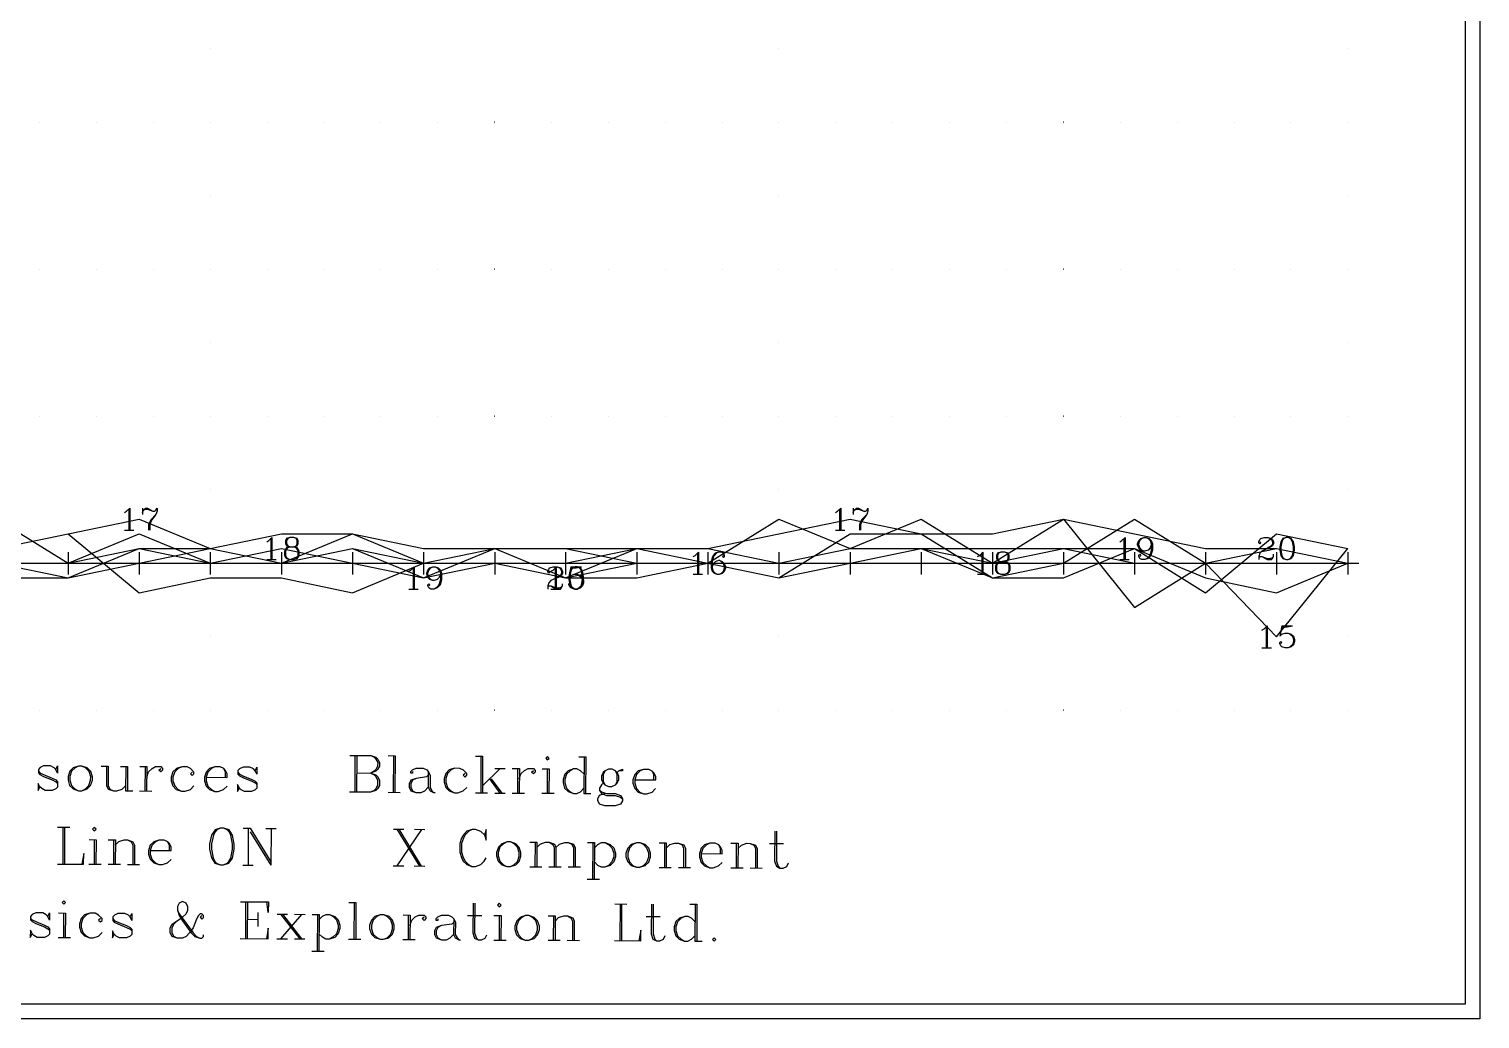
# Model space of a CAD drawing. Extents: x 10 to 200, y 0 to 250.
# Drawn here: x 101.2 to 200, y 0 to 67.3 of the extents above; entities that cross this region are included whole.
import ezdxf

# ---------------------------------------------------------------- set-up
doc = ezdxf.new("R2010")
doc.units = 0
doc.linetypes.add('1', pattern=[0])
for name, color, linetype in [('1', 7, '1'), ('2', 7, '1'), ('3', 7, '1')]:
    doc.layers.add(name, color=color, linetype=linetype)

msp = doc.modelspace()

# ---------------------------------------------------------------- linework, layer by layer
at = {"layer": '1'}
for p, q in [((108.03, 34.68), (108.03, 33.25)), ((108.96, 34.75), (108.96, 34.32)), ((156.41, 34.68), (156.41, 33.25)), ((157.34, 34.75), (157.34, 34.32)), ((107.74, 33.25), (108.38, 33.25)), ((117.71, 32.68), (117.71, 31.25)), ((156.13, 33.25), (156.77, 33.25)), ((175.77, 32.68), (175.77, 31.25)), ((103.9, 31.76), (103.9, 30.24)), ((108.74, 31.76), (108.74, 30.24)), ((113.58, 31.76), (113.58, 30.24)), ((118.42, 31.76), (118.42, 30.24)), ((123.26, 31.76), (123.26, 30.24)), ((128.1, 31.76), (128.1, 30.24)), ((132.94, 31.76), (132.94, 30.24)), ((137.77, 31.76), (137.77, 30.24)), ((142.61, 31.76), (142.61, 30.24)), ((146.74, 31.68), (146.74, 30.25)), ((147.45, 31.76), (147.45, 30.24)), ((152.29, 31.76), (152.29, 30.24)), ((157.13, 31.76), (157.13, 30.24)), ((161.97, 31.76), (161.97, 30.24)), ((166.09, 31.68), (166.09, 30.25)), ((166.81, 31.76), (166.81, 30.24)), ((171.65, 31.76), (171.65, 30.24)), ((176.48, 31.76), (176.48, 30.24)), ((181.32, 31.76), (181.32, 30.24)), ((186.16, 31.76), (186.16, 30.24)), ((191, 31.76), (191, 30.24)), ((103.14, 31), (104.67, 31)), ((107.98, 31), (109.5, 31)), ((112.82, 31), (114.34, 31)), ((117.42, 31.25), (118.06, 31.25)), ((117.66, 31), (119.18, 31)), ((122.5, 31), (124.02, 31)), ((127.33, 31), (128.86, 31)), ((127.38, 30.68), (127.38, 29.25)), ((132.17, 31), (133.7, 31)), ((137.01, 31), (138.54, 31)), ((137.06, 30.68), (137.06, 29.25)), ((138.13, 30.75), (137.99, 30.04)), ((138.13, 30.75), (138.85, 30.75)), ((141.85, 31), (143.37, 31)), ((146.69, 31), (148.21, 31)), ((151.53, 31), (153.05, 31)), ((156.37, 31), (157.89, 31)), ((161.21, 31), (162.73, 31)), ((166.04, 31), (167.57, 31)), ((170.88, 31), (172.41, 31)), ((175.48, 31.25), (176.13, 31.25)), ((175.72, 31), (177.25, 31)), ((180.56, 31), (182.08, 31)), ((185.4, 31), (186.92, 31)), ((190.24, 31), (191.76, 31)), ((146.45, 30.25), (147.09, 30.25)), ((165.81, 30.25), (166.45, 30.25)), ((127.1, 29.25), (127.74, 29.25)), ((136.77, 29.25), (137.42, 29.25)), ((185.45, 26.68), (185.45, 25.25)), ((186.52, 26.75), (186.38, 26.04)), ((186.52, 26.75), (187.23, 26.75)), ((185.16, 25.25), (185.8, 25.25))]:
    msp.add_line(p, q, dxfattribs=at)
for points in [[(107.74, 34.46), (107.88, 34.54), (108.1, 34.75), (108.1, 33.25)], [(108.96, 34.46), (109.03, 34.61), (109.17, 34.75), (109.31, 34.75), (109.67, 34.54), (109.81, 34.54), (109.88, 34.61), (109.96, 34.75)], [(109.03, 34.61), (109.17, 34.68), (109.31, 34.68), (109.67, 34.54)], [(109.96, 34.75), (109.96, 34.54), (109.88, 34.32), (109.6, 33.96), (109.53, 33.82), (109.46, 33.61), (109.46, 33.25)], [(156.13, 34.46), (156.27, 34.54), (156.49, 34.75), (156.49, 33.25)], [(157.34, 34.46), (157.41, 34.61), (157.56, 34.75), (157.7, 34.75), (158.06, 34.54), (158.2, 34.54), (158.27, 34.61), (158.34, 34.75)], [(157.41, 34.61), (157.56, 34.68), (157.7, 34.68), (158.06, 34.54)], [(158.34, 34.75), (158.34, 34.54), (158.27, 34.32), (157.99, 33.96), (157.91, 33.82), (157.84, 33.61), (157.84, 33.25)], [(99.06, 34), (103.9, 31), (108.74, 33), (113.58, 31), (118.42, 31), (123.26, 33), (128.1, 31), (132.94, 32), (137.77, 30), (142.61, 30), (147.45, 31), (152.29, 34), (157.13, 32), (161.97, 34), (166.81, 31), (171.65, 34), (176.48, 28), (181.32, 31), (186.16, 26), (191, 32)], [(99.06, 32), (103.9, 33), (108.74, 29), (113.58, 30), (118.42, 30), (123.26, 29), (128.1, 31), (132.94, 32), (137.77, 32), (142.61, 31), (147.45, 31), (152.29, 30), (157.13, 33), (161.97, 33), (166.81, 30), (171.65, 31), (176.48, 34), (181.32, 31), (186.16, 32), (191, 31)], [(99.06, 32), (103.9, 33), (108.74, 34), (113.58, 32), (118.42, 33), (123.26, 33), (128.1, 32), (132.94, 32), (137.77, 32), (142.61, 32), (147.45, 32), (152.29, 33), (157.13, 34), (161.97, 33), (166.81, 33), (171.65, 34), (176.48, 33), (181.32, 32), (186.16, 32), (191, 31)], [(109.88, 34.32), (109.53, 33.96), (109.46, 33.82), (109.38, 33.61), (109.38, 33.25)], [(158.27, 34.32), (157.91, 33.96), (157.84, 33.82), (157.77, 33.61), (157.77, 33.25)], [(99.06, 31), (103.9, 31), (108.74, 32), (113.58, 31), (118.42, 32), (123.26, 31), (128.1, 30), (132.94, 32), (137.77, 30), (142.61, 31), (147.45, 31), (152.29, 31), (157.13, 32), (161.97, 32), (166.81, 31), (171.65, 32), (176.48, 32), (181.32, 29), (186.16, 33), (191, 32)], [(117.42, 32.46), (117.56, 32.54), (117.78, 32.75), (117.78, 31.25)], [(118.99, 32.75), (118.78, 32.68), (118.71, 32.54), (118.71, 32.32), (118.78, 32.18), (118.99, 32.11), (119.28, 32.11), (119.49, 32.18), (119.56, 32.32), (119.56, 32.54), (119.49, 32.68), (119.28, 32.75), (118.99, 32.75)], [(118.99, 32.75), (118.85, 32.68), (118.78, 32.54), (118.78, 32.32), (118.85, 32.18), (118.99, 32.11)], [(119.28, 32.11), (119.42, 32.18), (119.49, 32.32), (119.49, 32.54), (119.42, 32.68), (119.28, 32.75)], [(175.48, 32.46), (175.63, 32.54), (175.84, 32.75), (175.84, 31.25)], [(177.63, 32.25), (177.56, 32.04), (177.41, 31.89), (177.2, 31.82), (177.13, 31.82), (176.91, 31.89), (176.77, 32.04), (176.7, 32.25), (176.7, 32.32), (176.77, 32.54), (176.91, 32.68), (177.13, 32.75), (177.27, 32.75), (177.48, 32.68), (177.63, 32.54), (177.7, 32.32), (177.7, 31.89), (177.63, 31.61), (177.56, 31.46), (177.41, 31.32), (177.2, 31.25), (176.98, 31.25), (176.84, 31.32), (176.77, 31.46), (176.77, 31.54), (176.84, 31.61), (176.91, 31.54), (176.84, 31.46)], [(177.13, 31.82), (176.98, 31.89), (176.84, 32.04), (176.77, 32.25), (176.77, 32.32), (176.84, 32.54), (176.98, 32.68), (177.13, 32.75)], [(177.27, 32.75), (177.41, 32.68), (177.56, 32.54), (177.63, 32.32), (177.63, 31.89), (177.56, 31.61), (177.48, 31.46), (177.34, 31.32), (177.2, 31.25)], [(185.02, 32.46), (185.09, 32.39), (185.02, 32.32), (184.95, 32.39), (184.95, 32.46), (185.02, 32.61), (185.09, 32.68), (185.3, 32.75), (185.59, 32.75), (185.8, 32.68), (185.88, 32.61), (185.95, 32.46), (185.95, 32.32), (185.88, 32.18), (185.66, 32.04), (185.3, 31.89), (185.16, 31.82), (185.02, 31.68), (184.95, 31.46), (184.95, 31.25)], [(185.59, 32.75), (185.73, 32.68), (185.8, 32.61), (185.88, 32.46), (185.88, 32.32), (185.8, 32.18), (185.59, 32.04), (185.3, 31.89)], [(186.8, 32.75), (186.59, 32.68), (186.45, 32.46), (186.38, 32.11), (186.38, 31.89), (186.45, 31.54), (186.59, 31.32), (186.8, 31.25), (186.95, 31.25), (187.16, 31.32), (187.3, 31.54), (187.38, 31.89), (187.38, 32.11), (187.3, 32.46), (187.16, 32.68), (186.95, 32.75), (186.8, 32.75)], [(186.8, 32.75), (186.66, 32.68), (186.59, 32.61), (186.52, 32.46), (186.45, 32.11), (186.45, 31.89), (186.52, 31.54), (186.59, 31.39), (186.66, 31.32), (186.8, 31.25)], [(186.95, 31.25), (187.09, 31.32), (187.16, 31.39), (187.23, 31.54), (187.3, 31.89), (187.3, 32.11), (187.23, 32.46), (187.16, 32.61), (187.09, 32.68), (186.95, 32.75)], [(99.06, 30), (103.9, 30), (108.74, 31), (113.58, 32), (118.42, 31), (123.26, 32), (128.1, 30), (132.94, 31), (137.77, 31), (142.61, 32), (147.45, 32), (152.29, 31), (157.13, 32), (161.97, 32), (166.81, 30), (171.65, 30), (176.48, 32), (181.32, 30), (186.16, 29), (191, 31)], [(99.06, 31), (103.9, 30), (108.74, 32), (113.58, 32), (118.42, 31), (123.26, 32), (128.1, 31), (132.94, 31), (137.77, 30), (142.61, 32), (147.45, 31), (152.29, 30), (157.13, 31), (161.97, 32), (166.81, 32), (171.65, 32), (176.48, 31), (181.32, 31), (186.16, 32), (191, 31)], [(118.99, 32.11), (118.78, 32.04), (118.71, 31.96), (118.63, 31.82), (118.63, 31.54), (118.71, 31.39), (118.78, 31.32), (118.99, 31.25), (119.28, 31.25), (119.49, 31.32), (119.56, 31.39), (119.63, 31.54), (119.63, 31.82), (119.56, 31.96), (119.49, 32.04), (119.28, 32.11)], [(118.99, 32.11), (118.85, 32.04), (118.78, 31.96), (118.71, 31.82), (118.71, 31.54), (118.78, 31.39), (118.85, 31.32), (118.99, 31.25)], [(119.28, 31.25), (119.42, 31.32), (119.49, 31.39), (119.56, 31.54), (119.56, 31.82), (119.49, 31.96), (119.42, 32.04), (119.28, 32.11)], [(146.45, 31.46), (146.59, 31.54), (146.81, 31.75), (146.81, 30.25)], [(148.52, 31.54), (148.45, 31.46), (148.52, 31.39), (148.59, 31.46), (148.59, 31.54), (148.52, 31.68), (148.38, 31.75), (148.17, 31.75), (147.95, 31.68), (147.81, 31.54), (147.74, 31.39), (147.67, 31.11), (147.67, 30.68), (147.74, 30.46), (147.88, 30.32), (148.09, 30.25), (148.24, 30.25), (148.45, 30.32), (148.59, 30.46), (148.67, 30.68), (148.67, 30.75), (148.59, 30.96), (148.45, 31.11), (148.24, 31.18), (148.17, 31.18), (147.95, 31.11), (147.81, 30.96), (147.74, 30.75)], [(148.17, 31.75), (148.02, 31.68), (147.88, 31.54), (147.81, 31.39), (147.74, 31.11), (147.74, 30.68), (147.81, 30.46), (147.95, 30.32), (148.09, 30.25)], [(165.81, 31.46), (165.95, 31.54), (166.16, 31.75), (166.16, 30.25)], [(167.38, 31.75), (167.16, 31.68), (167.09, 31.54), (167.09, 31.32), (167.16, 31.18), (167.38, 31.11), (167.66, 31.11), (167.88, 31.18), (167.95, 31.32), (167.95, 31.54), (167.88, 31.68), (167.66, 31.75), (167.38, 31.75)], [(167.38, 31.75), (167.24, 31.68), (167.16, 31.54), (167.16, 31.32), (167.24, 31.18), (167.38, 31.11)], [(167.66, 31.11), (167.81, 31.18), (167.88, 31.32), (167.88, 31.54), (167.81, 31.68), (167.66, 31.75)], [(185.16, 31.46), (185.52, 31.25), (185.8, 31.25), (185.88, 31.32), (185.95, 31.46), (185.95, 31.61)], [(99.06, 31), (103.9, 31), (108.74, 31), (113.58, 31), (118.42, 31), (123.26, 31), (128.1, 31), (132.94, 31), (137.77, 31), (142.61, 31), (147.45, 31), (152.29, 31), (157.13, 31), (161.97, 31), (166.81, 31), (171.65, 31), (176.48, 31), (181.32, 31), (186.16, 31), (191, 31)], [(127.1, 30.46), (127.24, 30.54), (127.45, 30.75), (127.45, 29.25)], [(129.24, 30.25), (129.17, 30.04), (129.03, 29.89), (128.81, 29.82), (128.74, 29.82), (128.53, 29.89), (128.38, 30.04), (128.31, 30.25), (128.31, 30.32), (128.38, 30.54), (128.53, 30.68), (128.74, 30.75), (128.88, 30.75), (129.1, 30.68), (129.24, 30.54), (129.31, 30.32), (129.31, 29.89), (129.24, 29.61), (129.17, 29.46), (129.03, 29.32), (128.81, 29.25), (128.6, 29.25), (128.45, 29.32), (128.38, 29.46), (128.38, 29.54), (128.45, 29.61), (128.53, 29.54), (128.45, 29.46)], [(128.74, 29.82), (128.6, 29.89), (128.45, 30.04), (128.38, 30.25), (128.38, 30.32), (128.45, 30.54), (128.6, 30.68), (128.74, 30.75)], [(128.88, 30.75), (129.03, 30.68), (129.17, 30.54), (129.24, 30.32), (129.24, 29.89), (129.17, 29.61), (129.1, 29.46), (128.95, 29.32), (128.81, 29.25)], [(136.63, 30.46), (136.7, 30.39), (136.63, 30.32), (136.56, 30.39), (136.56, 30.46), (136.63, 30.61), (136.7, 30.68), (136.92, 30.75), (137.2, 30.75), (137.42, 30.68), (137.49, 30.61), (137.56, 30.46), (137.56, 30.32), (137.49, 30.18), (137.27, 30.04), (136.92, 29.89), (136.77, 29.82), (136.63, 29.68), (136.56, 29.46), (136.56, 29.25)], [(136.77, 30.46), (136.92, 30.54), (137.13, 30.75), (137.13, 29.25)], [(137.2, 30.75), (137.35, 30.68), (137.42, 30.61), (137.49, 30.46), (137.49, 30.32), (137.42, 30.18), (137.2, 30.04), (136.92, 29.89)], [(138.42, 30.75), (138.2, 30.68), (138.06, 30.46), (137.99, 30.11), (137.99, 29.89), (138.06, 29.54), (138.2, 29.32), (138.42, 29.25), (138.56, 29.25), (138.77, 29.32), (138.92, 29.54), (138.99, 29.89), (138.99, 30.11), (138.92, 30.46), (138.77, 30.68), (138.56, 30.75), (138.42, 30.75)], [(138.42, 30.75), (138.27, 30.68), (138.2, 30.61), (138.13, 30.46), (138.06, 30.11), (138.06, 29.89), (138.13, 29.54), (138.2, 29.39), (138.27, 29.32), (138.42, 29.25)], [(138.13, 30.68), (138.49, 30.68), (138.85, 30.75)], [(138.56, 29.25), (138.7, 29.32), (138.77, 29.39), (138.85, 29.54), (138.92, 29.89), (138.92, 30.11), (138.85, 30.46), (138.77, 30.61), (138.7, 30.68), (138.56, 30.75)], [(148.24, 30.25), (148.38, 30.32), (148.52, 30.46), (148.59, 30.68), (148.59, 30.75), (148.52, 30.96), (148.38, 31.11), (148.24, 31.18)], [(167.38, 31.11), (167.16, 31.04), (167.09, 30.96), (167.02, 30.82), (167.02, 30.54), (167.09, 30.39), (167.16, 30.32), (167.38, 30.25), (167.66, 30.25), (167.88, 30.32), (167.95, 30.39), (168.02, 30.54), (168.02, 30.82), (167.95, 30.96), (167.88, 31.04), (167.66, 31.11)], [(167.38, 31.11), (167.24, 31.04), (167.16, 30.96), (167.09, 30.82), (167.09, 30.54), (167.16, 30.39), (167.24, 30.32), (167.38, 30.25)], [(167.66, 30.25), (167.81, 30.32), (167.88, 30.39), (167.95, 30.54), (167.95, 30.82), (167.88, 30.96), (167.81, 31.04), (167.66, 31.11)], [(184.95, 31.39), (185.02, 31.46), (185.16, 31.46), (185.52, 31.32), (185.73, 31.32), (185.88, 31.39), (185.95, 31.46)], [(137.99, 30.04), (138.13, 30.18), (138.35, 30.25), (138.56, 30.25), (138.77, 30.18), (138.92, 30.04), (138.99, 29.82), (138.99, 29.68), (138.92, 29.46), (138.77, 29.32), (138.56, 29.25), (138.35, 29.25), (138.13, 29.32), (138.06, 29.39), (137.99, 29.54), (137.99, 29.61), (138.06, 29.68), (138.13, 29.61), (138.06, 29.54)], [(138.56, 30.25), (138.7, 30.18), (138.85, 30.04), (138.92, 29.82), (138.92, 29.68), (138.85, 29.46), (138.7, 29.32), (138.56, 29.25)], [(136.56, 29.39), (136.63, 29.46), (136.77, 29.46), (137.13, 29.32), (137.35, 29.32), (137.49, 29.39), (137.56, 29.46)], [(136.77, 29.46), (137.13, 29.25), (137.42, 29.25), (137.49, 29.32), (137.56, 29.46), (137.56, 29.61)], [(185.16, 26.46), (185.3, 26.54), (185.52, 26.75), (185.52, 25.25)], [(186.52, 26.68), (186.88, 26.68), (187.23, 26.75)], [(186.38, 26.04), (186.52, 26.18), (186.73, 26.25), (186.95, 26.25), (187.16, 26.18), (187.3, 26.04), (187.38, 25.82), (187.38, 25.68), (187.3, 25.46), (187.16, 25.32), (186.95, 25.25), (186.73, 25.25), (186.52, 25.32), (186.45, 25.39), (186.38, 25.54), (186.38, 25.61), (186.45, 25.68), (186.52, 25.61), (186.45, 25.54)], [(186.95, 26.25), (187.09, 26.18), (187.23, 26.04), (187.3, 25.82), (187.3, 25.68), (187.23, 25.46), (187.09, 25.32), (186.95, 25.25)]]:
    msp.add_lwpolyline(points, dxfattribs=at)
at = {"layer": '2'}
for p, q in [((123.43, 17.93), (123.42, 15.43)), ((123.55, 17.93), (123.54, 15.43)), ((125.69, 17.92), (126.17, 17.91)), ((126.05, 17.91), (126.04, 15.41)), ((126.17, 17.91), (126.15, 15.41)), ((131.64, 17.88), (132.12, 17.88)), ((132, 17.88), (131.99, 15.38)), ((132.12, 17.88), (132.11, 15.38)), ((138.67, 17.84), (139.14, 17.84)), ((139.03, 17.84), (139.01, 15.34)), ((139.14, 17.84), (139.13, 15.34)), ((106.16, 17.19), (106.64, 17.19)), ((107.47, 17.18), (107.95, 17.18)), ((107.83, 17.18), (107.82, 15.51)), ((107.95, 17.18), (107.94, 15.51)), ((108.78, 17.18), (109.26, 17.17)), ((109.14, 17.17), (109.13, 15.51)), ((109.26, 17.17), (109.25, 15.51)), ((133.31, 17.04), (132.11, 15.86)), ((132.95, 17.04), (133.66, 17.04)), ((134.14, 17.03), (134.62, 17.03)), ((134.5, 17.03), (134.49, 15.37)), ((134.62, 17.03), (134.61, 15.37)), ((136.16, 17.02), (136.64, 17.02)), ((136.52, 17.02), (136.51, 15.35)), ((136.64, 17.02), (136.63, 15.35)), ((132.59, 16.33), (133.3, 15.37)), ((132.71, 16.33), (133.42, 15.37)), ((107.82, 15.51), (108.3, 15.51)), ((108.77, 15.51), (109.61, 15.5)), ((125.68, 15.42), (126.51, 15.41)), ((131.63, 15.38), (132.46, 15.38)), ((132.94, 15.37), (133.65, 15.37)), ((134.13, 15.37), (134.96, 15.36)), ((136.15, 15.36), (136.99, 15.35)), ((139.01, 15.34), (139.49, 15.34)), ((103.19, 13.04), (104.03, 13.04)), ((103.55, 13.04), (103.54, 10.54)), ((103.67, 13.04), (103.65, 10.54)), ((115.81, 12.97), (116.29, 12.97)), ((116.17, 12.97), (116.15, 10.47)), ((116.29, 12.97), (117.7, 10.7)), ((117.36, 12.96), (118.07, 12.96)), ((117.72, 12.96), (117.7, 10.46)), ((126.05, 12.91), (126.76, 12.91)), ((127.95, 12.9), (126.27, 10.41)), ((126.29, 12.91), (127.82, 10.4)), ((126.41, 12.91), (127.94, 10.4)), ((127.48, 12.91), (128.19, 12.9)), ((105.33, 12.2), (105.81, 12.19)), ((105.69, 12.19), (105.68, 10.53)), ((105.81, 12.19), (105.8, 10.53)), ((106.64, 12.19), (107.12, 12.19)), ((107, 12.19), (106.99, 10.52)), ((107.12, 12.19), (107.11, 10.52)), ((116.29, 12.73), (117.7, 10.46)), ((135.33, 12.03), (135.81, 12.03)), ((135.69, 12.03), (135.68, 10.36)), ((135.81, 12.03), (135.8, 10.36)), ((139.26, 12.01), (139.74, 12)), ((139.62, 12), (139.6, 9.5)), ((139.74, 12), (139.72, 9.5)), ((144.14, 11.98), (144.62, 11.98)), ((144.5, 11.98), (144.49, 10.31)), ((144.62, 11.98), (144.61, 10.31)), ((149.02, 11.95), (149.5, 11.95)), ((149.38, 11.95), (149.37, 10.28)), ((149.5, 11.95), (149.49, 10.28)), ((151.64, 11.94), (152.59, 11.93)), ((105.32, 10.53), (106.15, 10.52)), ((106.63, 10.52), (107.46, 10.52)), ((107.94, 10.51), (108.77, 10.51)), ((115.8, 10.47), (116.51, 10.47)), ((126.04, 10.41), (126.75, 10.41)), ((127.46, 10.41), (128.18, 10.4)), ((135.32, 10.36), (136.15, 10.36)), ((136.63, 10.35), (137.46, 10.35)), ((137.94, 10.35), (138.77, 10.34)), ((144.13, 10.31), (144.96, 10.31)), ((145.44, 10.3), (146.27, 10.3)), ((149.01, 10.28), (149.84, 10.28)), ((150.32, 10.28), (151.15, 10.27)), ((139.24, 9.51), (140.08, 9.5)), ((115.99, 7.97), (115.98, 5.47)), ((116.11, 7.97), (116.1, 5.47)), ((123.01, 7.93), (123.49, 7.93)), ((123.37, 7.93), (123.36, 5.43)), ((123.49, 7.93), (123.48, 5.43)), ((103.25, 7.21), (103.72, 7.2)), ((103.6, 7.21), (103.6, 5.54)), ((103.72, 7.2), (103.71, 5.54)), ((116.82, 7.25), (116.81, 6.3)), ((118.13, 7.12), (118.84, 7.12)), ((119.79, 7.11), (118.36, 5.46)), ((118.37, 7.12), (119.67, 5.45)), ((118.49, 7.12), (119.79, 5.45)), ((119.32, 7.12), (120.03, 7.11)), ((120.51, 7.11), (120.99, 7.11)), ((120.87, 7.11), (120.85, 4.61)), ((120.99, 7.11), (120.97, 4.61)), ((126.7, 7.08), (127.18, 7.07)), ((127.06, 7.07), (127.05, 5.41)), ((127.18, 7.07), (127.17, 5.41)), ((131.1, 7.05), (132.06, 7.05)), ((132.89, 7.04), (133.37, 7.04)), ((133.25, 7.04), (133.24, 5.37)), ((133.37, 7.04), (133.36, 5.37)), ((136.58, 7.02), (137.06, 7.02)), ((136.94, 7.02), (136.93, 5.35)), ((137.06, 7.02), (137.05, 5.35)), ((141.11, 7.83), (141.94, 7.82)), ((141.47, 7.83), (141.45, 5.33)), ((141.58, 7.83), (141.57, 5.33)), ((143.25, 6.98), (144.2, 6.98)), ((146.23, 7.8), (146.7, 7.8)), ((146.58, 7.8), (146.57, 5.3)), ((146.7, 7.8), (146.69, 5.3)), ((116.1, 6.78), (116.82, 6.77)), ((103.24, 5.54), (104.07, 5.54)), ((118.12, 5.46), (118.83, 5.45)), ((119.31, 5.45), (120.02, 5.45)), ((123, 5.43), (123.83, 5.43)), ((126.69, 5.41), (127.52, 5.4)), ((132.88, 5.37), (133.71, 5.37)), ((136.57, 5.35), (137.4, 5.35)), ((137.88, 5.35), (138.71, 5.34)), ((146.57, 5.3), (147.05, 5.3)), ((120.5, 4.61), (121.33, 4.61))]:
    msp.add_line(p, q, dxfattribs=at)
for points in [[(11, 1), (11, 249), (199, 249), (199, 1), (11, 1)], [(113.58, 66), (113.58, 66), (113.58, 66), (113.58, 66), (113.58, 66)], [(152.29, 66), (152.29, 66), (152.29, 66), (152.29, 66), (152.29, 66)], [(191, 66), (191, 66), (191, 66), (191, 66), (191, 66)], [(101.97, 61), (101.97, 61), (101.97, 61), (101.97, 61), (101.97, 61)], [(105.84, 61), (105.84, 61), (105.84, 61), (105.84, 61), (105.84, 61)], [(109.71, 61), (109.71, 61), (109.71, 61), (109.71, 61), (109.71, 61)], [(113.58, 61), (113.58, 61), (113.58, 61), (113.58, 61), (113.58, 61)], [(113.58, 61), (113.58, 61), (113.58, 61), (113.58, 61), (113.58, 61)], [(117.45, 61), (117.45, 61), (117.45, 61), (117.45, 61), (117.45, 61)], [(121.32, 61), (121.32, 61), (121.32, 61), (121.32, 61), (121.32, 61)], [(125.2, 61), (125.19, 61), (125.19, 61), (125.2, 61), (125.2, 61)], [(129.07, 61), (129.06, 61), (129.06, 61), (129.07, 61), (129.07, 61)], [(132.94, 61), (132.93, 61), (132.93, 61), (132.94, 61), (132.94, 61)], [(136.81, 61), (136.8, 61), (136.8, 61), (136.81, 61), (136.81, 61)], [(140.68, 61), (140.68, 61), (140.68, 61), (140.68, 61), (140.68, 61)], [(144.55, 61), (144.55, 61), (144.55, 61), (144.55, 61), (144.55, 61)], [(148.42, 61), (148.42, 61), (148.42, 61), (148.42, 61), (148.42, 61)], [(152.29, 61), (152.29, 61), (152.29, 61), (152.29, 61), (152.29, 61)], [(152.29, 61), (152.29, 61), (152.29, 61), (152.29, 61), (152.29, 61)], [(156.16, 61), (156.16, 61), (156.16, 61), (156.16, 61), (156.16, 61)], [(160.03, 61), (160.03, 61), (160.03, 61), (160.03, 61), (160.03, 61)], [(163.9, 61), (163.9, 61), (163.9, 61), (163.9, 61), (163.9, 61)], [(167.78, 61), (167.77, 61), (167.77, 61), (167.78, 61), (167.78, 61)], [(171.65, 61), (171.64, 61), (171.64, 61), (171.65, 61), (171.65, 61)], [(175.52, 61), (175.51, 61), (175.51, 61), (175.52, 61), (175.52, 61)], [(179.39, 61), (179.39, 61), (179.39, 61), (179.39, 61), (179.39, 61)], [(183.26, 61), (183.26, 61), (183.26, 61), (183.26, 61), (183.26, 61)], [(187.13, 61), (187.13, 61), (187.13, 61), (187.13, 61), (187.13, 61)], [(191, 61), (191, 61), (191, 61), (191, 61), (191, 61)], [(191, 61), (191, 61), (191, 61), (191, 61), (191, 61)], [(113.58, 56), (113.58, 56), (113.58, 56), (113.58, 56), (113.58, 56)], [(152.29, 56), (152.29, 56), (152.29, 56), (152.29, 56), (152.29, 56)], [(191, 56), (191, 56), (191, 56), (191, 56), (191, 56)], [(101.97, 51), (101.97, 51), (101.97, 51), (101.97, 51), (101.97, 51)], [(105.84, 51), (105.84, 51), (105.84, 51), (105.84, 51), (105.84, 51)], [(109.71, 51), (109.71, 51), (109.71, 51), (109.71, 51), (109.71, 51)], [(113.58, 51), (113.58, 51), (113.58, 51), (113.58, 51), (113.58, 51)], [(113.58, 51), (113.58, 51), (113.58, 51), (113.58, 51), (113.58, 51)], [(117.45, 51), (117.45, 51), (117.45, 51), (117.45, 51), (117.45, 51)], [(121.32, 51), (121.32, 51), (121.32, 51), (121.32, 51), (121.32, 51)], [(125.2, 51), (125.19, 51), (125.19, 51), (125.2, 51), (125.2, 51)], [(129.07, 51), (129.06, 51), (129.06, 51), (129.07, 51), (129.07, 51)], [(132.94, 51), (132.93, 51), (132.93, 51), (132.94, 51), (132.94, 51)], [(136.81, 51), (136.8, 51), (136.8, 51), (136.81, 51), (136.81, 51)], [(140.68, 51), (140.68, 51), (140.68, 51), (140.68, 51), (140.68, 51)], [(144.55, 51), (144.55, 51), (144.55, 51), (144.55, 51), (144.55, 51)], [(148.42, 51), (148.42, 51), (148.42, 51), (148.42, 51), (148.42, 51)], [(152.29, 51), (152.29, 51), (152.29, 51), (152.29, 51), (152.29, 51)], [(152.29, 51), (152.29, 51), (152.29, 51), (152.29, 51), (152.29, 51)], [(156.16, 51), (156.16, 51), (156.16, 51), (156.16, 51), (156.16, 51)], [(160.03, 51), (160.03, 51), (160.03, 51), (160.03, 51), (160.03, 51)], [(163.9, 51), (163.9, 51), (163.9, 51), (163.9, 51), (163.9, 51)], [(167.78, 51), (167.77, 51), (167.77, 51), (167.78, 51), (167.78, 51)], [(171.65, 51), (171.64, 51), (171.64, 51), (171.65, 51), (171.65, 51)], [(175.52, 51), (175.51, 51), (175.51, 51), (175.52, 51), (175.52, 51)], [(179.39, 51), (179.39, 51), (179.39, 51), (179.39, 51), (179.39, 51)], [(183.26, 51), (183.26, 51), (183.26, 51), (183.26, 51), (183.26, 51)], [(187.13, 51), (187.13, 51), (187.13, 51), (187.13, 51), (187.13, 51)], [(191, 51), (191, 51), (191, 51), (191, 51), (191, 51)], [(191, 51), (191, 51), (191, 51), (191, 51), (191, 51)], [(113.58, 46), (113.58, 46), (113.58, 46), (113.58, 46), (113.58, 46)], [(152.29, 46), (152.29, 46), (152.29, 46), (152.29, 46), (152.29, 46)], [(191, 46), (191, 46), (191, 46), (191, 46), (191, 46)], [(101.97, 41), (101.97, 41), (101.97, 41), (101.97, 41), (101.97, 41)], [(105.84, 41), (105.84, 41), (105.84, 41), (105.84, 41), (105.84, 41)], [(109.71, 41), (109.71, 41), (109.71, 41), (109.71, 41), (109.71, 41)], [(113.58, 41), (113.58, 41), (113.58, 41), (113.58, 41), (113.58, 41)], [(113.58, 41), (113.58, 41), (113.58, 41), (113.58, 41), (113.58, 41)], [(117.45, 41), (117.45, 41), (117.45, 41), (117.45, 41), (117.45, 41)], [(121.32, 41), (121.32, 41), (121.32, 41), (121.32, 41), (121.32, 41)], [(125.2, 41), (125.19, 41), (125.19, 41), (125.2, 41), (125.2, 41)], [(129.07, 41), (129.06, 41), (129.06, 41), (129.07, 41), (129.07, 41)], [(132.94, 41), (132.93, 41), (132.93, 41), (132.94, 41), (132.94, 41)], [(136.81, 41), (136.8, 41), (136.8, 41), (136.81, 41), (136.81, 41)], [(140.68, 41), (140.68, 41), (140.68, 41), (140.68, 41), (140.68, 41)], [(144.55, 41), (144.55, 41), (144.55, 41), (144.55, 41), (144.55, 41)], [(148.42, 41), (148.42, 41), (148.42, 41), (148.42, 41), (148.42, 41)], [(152.29, 41), (152.29, 41), (152.29, 41), (152.29, 41), (152.29, 41)], [(152.29, 41), (152.29, 41), (152.29, 41), (152.29, 41), (152.29, 41)], [(156.16, 41), (156.16, 41), (156.16, 41), (156.16, 41), (156.16, 41)], [(160.03, 41), (160.03, 41), (160.03, 41), (160.03, 41), (160.03, 41)], [(163.9, 41), (163.9, 41), (163.9, 41), (163.9, 41), (163.9, 41)], [(167.78, 41), (167.77, 41), (167.77, 41), (167.78, 41), (167.78, 41)], [(171.65, 41), (171.64, 41), (171.64, 41), (171.65, 41), (171.65, 41)], [(175.52, 41), (175.51, 41), (175.51, 41), (175.52, 41), (175.52, 41)], [(179.39, 41), (179.39, 41), (179.39, 41), (179.39, 41), (179.39, 41)], [(183.26, 41), (183.26, 41), (183.26, 41), (183.26, 41), (183.26, 41)], [(187.13, 41), (187.13, 41), (187.13, 41), (187.13, 41), (187.13, 41)], [(191, 41), (191, 41), (191, 41), (191, 41), (191, 41)], [(191, 41), (191, 41), (191, 41), (191, 41), (191, 41)], [(113.58, 36), (113.58, 36), (113.58, 36), (113.58, 36), (113.58, 36)], [(152.29, 36), (152.29, 36), (152.29, 36), (152.29, 36), (152.29, 36)], [(191, 36), (191, 36), (191, 36), (191, 36), (191, 36)], [(101.97, 31), (101.97, 31), (101.97, 31), (101.97, 31), (101.97, 31)], [(105.84, 31), (105.84, 31), (105.84, 31), (105.84, 31), (105.84, 31)], [(109.71, 31), (109.71, 31), (109.71, 31), (109.71, 31), (109.71, 31)], [(113.58, 31), (113.58, 31), (113.58, 31), (113.58, 31), (113.58, 31)], [(113.58, 31), (113.58, 31), (113.58, 31), (113.58, 31), (113.58, 31)], [(117.45, 31), (117.45, 31), (117.45, 31), (117.45, 31), (117.45, 31)], [(121.32, 31), (121.32, 31), (121.32, 31), (121.32, 31), (121.32, 31)], [(125.2, 31), (125.19, 31), (125.19, 31), (125.2, 31), (125.2, 31)], [(129.07, 31), (129.06, 31), (129.06, 31), (129.07, 31), (129.07, 31)], [(132.94, 31), (132.93, 31), (132.93, 31), (132.94, 31), (132.94, 31)], [(136.81, 31), (136.8, 31), (136.8, 31), (136.81, 31), (136.81, 31)], [(140.68, 31), (140.68, 31), (140.68, 31), (140.68, 31), (140.68, 31)], [(144.55, 31), (144.55, 31), (144.55, 31), (144.55, 31), (144.55, 31)], [(148.42, 31), (148.42, 31), (148.42, 31), (148.42, 31), (148.42, 31)], [(152.29, 31), (152.29, 31), (152.29, 31), (152.29, 31), (152.29, 31)], [(152.29, 31), (152.29, 31), (152.29, 31), (152.29, 31), (152.29, 31)], [(156.16, 31), (156.16, 31), (156.16, 31), (156.16, 31), (156.16, 31)], [(160.03, 31), (160.03, 31), (160.03, 31), (160.03, 31), (160.03, 31)], [(163.9, 31), (163.9, 31), (163.9, 31), (163.9, 31), (163.9, 31)], [(167.78, 31), (167.77, 31), (167.77, 31), (167.78, 31), (167.78, 31)], [(171.65, 31), (171.64, 31), (171.64, 31), (171.65, 31), (171.65, 31)], [(175.52, 31), (175.51, 31), (175.51, 31), (175.52, 31), (175.52, 31)], [(179.39, 31), (179.39, 31), (179.39, 31), (179.39, 31), (179.39, 31)], [(183.26, 31), (183.26, 31), (183.26, 31), (183.26, 31), (183.26, 31)], [(187.13, 31), (187.13, 31), (187.13, 31), (187.13, 31), (187.13, 31)], [(191, 31), (191, 31), (191, 31), (191, 31), (191, 31)], [(191, 31), (191, 31), (191, 31), (191, 31), (191, 31)], [(113.58, 26), (113.58, 26), (113.58, 26), (113.58, 26), (113.58, 26)], [(152.29, 26), (152.29, 26), (152.29, 26), (152.29, 26), (152.29, 26)], [(191, 26), (191, 26), (191, 26), (191, 26), (191, 26)], [(101.97, 21), (101.97, 21), (101.97, 21), (101.97, 21), (101.97, 21)], [(105.84, 21), (105.84, 21), (105.84, 21), (105.84, 21), (105.84, 21)], [(109.71, 21), (109.71, 21), (109.71, 21), (109.71, 21), (109.71, 21)], [(113.58, 21), (113.58, 21), (113.58, 21), (113.58, 21), (113.58, 21)], [(113.58, 21), (113.58, 21), (113.58, 21), (113.58, 21), (113.58, 21)], [(117.45, 21), (117.45, 21), (117.45, 21), (117.45, 21), (117.45, 21)], [(121.32, 21), (121.32, 21), (121.32, 21), (121.32, 21), (121.32, 21)], [(125.2, 21), (125.19, 21), (125.19, 21), (125.2, 21), (125.2, 21)], [(129.07, 21), (129.06, 21), (129.06, 21), (129.07, 21), (129.07, 21)], [(132.94, 21), (132.93, 21), (132.93, 21), (132.94, 21), (132.94, 21)], [(136.81, 21), (136.8, 21), (136.8, 21), (136.81, 21), (136.81, 21)], [(140.68, 21), (140.68, 21), (140.68, 21), (140.68, 21), (140.68, 21)], [(144.55, 21), (144.55, 21), (144.55, 21), (144.55, 21), (144.55, 21)], [(148.42, 21), (148.42, 21), (148.42, 21), (148.42, 21), (148.42, 21)], [(152.29, 21), (152.29, 21), (152.29, 21), (152.29, 21), (152.29, 21)], [(152.29, 21), (152.29, 21), (152.29, 21), (152.29, 21), (152.29, 21)], [(156.16, 21), (156.16, 21), (156.16, 21), (156.16, 21), (156.16, 21)], [(160.03, 21), (160.03, 21), (160.03, 21), (160.03, 21), (160.03, 21)], [(163.9, 21), (163.9, 21), (163.9, 21), (163.9, 21), (163.9, 21)], [(167.78, 21), (167.77, 21), (167.77, 21), (167.78, 21), (167.78, 21)], [(171.65, 21), (171.64, 21), (171.64, 21), (171.65, 21), (171.65, 21)], [(175.52, 21), (175.51, 21), (175.51, 21), (175.52, 21), (175.52, 21)], [(179.39, 21), (179.39, 21), (179.39, 21), (179.39, 21), (179.39, 21)], [(183.26, 21), (183.26, 21), (183.26, 21), (183.26, 21), (183.26, 21)], [(187.13, 21), (187.13, 21), (187.13, 21), (187.13, 21), (187.13, 21)], [(191, 21), (191, 21), (191, 21), (191, 21), (191, 21)], [(191, 21), (191, 21), (191, 21), (191, 21), (191, 21)], [(123.07, 17.93), (124.5, 17.92), (124.86, 17.8), (124.98, 17.68), (125.09, 17.44), (125.09, 17.2), (124.97, 16.97), (124.85, 16.85), (124.5, 16.73)], [(124.5, 17.92), (124.74, 17.8), (124.86, 17.68), (124.98, 17.44), (124.97, 17.2), (124.85, 16.97), (124.73, 16.85), (124.5, 16.73)], [(136.53, 17.85), (136.41, 17.74), (136.52, 17.62), (136.64, 17.73), (136.53, 17.85)], [(101.88, 16.86), (101.99, 16.74), (102.23, 16.62), (102.83, 16.38), (103.06, 16.26), (103.18, 16.14), (103.18, 15.78), (103.06, 15.66), (102.82, 15.54), (102.35, 15.55), (102.11, 15.67), (101.99, 15.79), (101.87, 16.02), (101.87, 15.55), (101.99, 15.79)], [(103.07, 16.97), (103.19, 17.21), (103.19, 16.73), (103.07, 16.97), (102.95, 17.09), (102.71, 17.21), (102.24, 17.21), (102, 17.1), (101.88, 16.98), (101.88, 16.74), (101.99, 16.62), (102.23, 16.5), (102.83, 16.26), (103.06, 16.14), (103.18, 16.02)], [(104.62, 17.2), (104.26, 17.08), (104.02, 16.85), (103.9, 16.49), (103.9, 16.25), (104.01, 15.89), (104.25, 15.65), (104.61, 15.53), (104.85, 15.53), (105.2, 15.65), (105.44, 15.89), (105.56, 16.24), (105.56, 16.48), (105.45, 16.84), (105.21, 17.08), (104.85, 17.2), (104.62, 17.2)], [(104.62, 17.2), (104.38, 17.08), (104.14, 16.85), (104.02, 16.49), (104.02, 16.25), (104.13, 15.89), (104.37, 15.65), (104.61, 15.53)], [(104.85, 15.53), (105.08, 15.65), (105.32, 15.89), (105.44, 16.24), (105.45, 16.48), (105.33, 16.84), (105.09, 17.08), (104.85, 17.2)], [(106.52, 17.19), (106.51, 15.88), (106.63, 15.64), (106.99, 15.52), (107.23, 15.52), (107.58, 15.64), (107.82, 15.87)], [(106.64, 17.19), (106.63, 15.88), (106.75, 15.64), (106.99, 15.52)], [(109.26, 16.46), (109.38, 16.82), (109.62, 17.05), (109.85, 17.17), (110.21, 17.17), (110.33, 17.05), (110.33, 16.93), (110.21, 16.81), (110.09, 16.93), (110.21, 17.05)], [(112.35, 16.8), (112.23, 16.68), (112.35, 16.56), (112.47, 16.68), (112.47, 16.8), (112.23, 17.04), (112, 17.16), (111.64, 17.16), (111.28, 17.04), (111.04, 16.81), (110.92, 16.45), (110.92, 16.21), (111.04, 15.85), (111.27, 15.61), (111.63, 15.49), (111.87, 15.49), (112.23, 15.61), (112.47, 15.85)], [(111.64, 17.16), (111.4, 17.04), (111.16, 16.81), (111.04, 16.45), (111.04, 16.21), (111.16, 15.85), (111.39, 15.61), (111.63, 15.49)], [(113.3, 16.44), (114.73, 16.43), (114.73, 16.67), (114.62, 16.91), (114.5, 17.03), (114.26, 17.15), (113.9, 17.15), (113.54, 17.03), (113.3, 16.79), (113.18, 16.44), (113.18, 16.2), (113.3, 15.84), (113.54, 15.6), (113.89, 15.48), (114.13, 15.48), (114.49, 15.6), (114.73, 15.83)], [(113.9, 17.15), (113.66, 17.03), (113.42, 16.79), (113.3, 16.44), (113.3, 16.2), (113.42, 15.84), (113.66, 15.6), (113.89, 15.48)], [(114.61, 16.43), (114.61, 16.79), (114.5, 17.03)], [(116.64, 16.89), (116.76, 17.13), (116.76, 16.66), (116.64, 16.89), (116.52, 17.01), (116.28, 17.13), (115.81, 17.14), (115.57, 17.02), (115.45, 16.9), (115.45, 16.66), (115.57, 16.54), (115.8, 16.42), (116.4, 16.18), (116.63, 16.06), (116.75, 15.94)], [(127.35, 16.83), (127.35, 16.72), (127.23, 16.72), (127.23, 16.84), (127.35, 16.95), (127.59, 17.07), (128.07, 17.07), (128.31, 16.95), (128.42, 16.83), (128.54, 16.59), (128.54, 15.76), (128.66, 15.52), (128.77, 15.4)], [(128.42, 16.83), (128.42, 15.76), (128.54, 15.52), (128.77, 15.4), (128.89, 15.4)], [(130.92, 16.7), (130.8, 16.58), (130.92, 16.46), (131.04, 16.58), (131.04, 16.69), (130.81, 16.93), (130.57, 17.05), (130.21, 17.06), (129.85, 16.94), (129.61, 16.7), (129.49, 16.35), (129.49, 16.11), (129.61, 15.75), (129.85, 15.51), (130.2, 15.39), (130.44, 15.39), (130.8, 15.51), (131.04, 15.74)], [(130.21, 17.06), (129.97, 16.94), (129.73, 16.7), (129.61, 16.35), (129.61, 16.11), (129.73, 15.75), (129.96, 15.51), (130.2, 15.39)], [(134.61, 16.32), (134.73, 16.67), (134.97, 16.91), (135.21, 17.03), (135.57, 17.03), (135.69, 16.91), (135.69, 16.79), (135.57, 16.67), (135.45, 16.79), (135.57, 16.91)], [(139.02, 16.65), (138.78, 16.89), (138.54, 17.01), (138.31, 17.01), (137.95, 16.89), (137.71, 16.66), (137.59, 16.3), (137.59, 16.06), (137.7, 15.71), (137.94, 15.47), (138.3, 15.34), (138.54, 15.34), (138.77, 15.46), (139.01, 15.7)], [(138.31, 17.01), (138.07, 16.89), (137.83, 16.66), (137.71, 16.3), (137.71, 16.06), (137.82, 15.7), (138.06, 15.47), (138.3, 15.34)], [(140.69, 17), (140.45, 16.88), (140.33, 16.76), (140.21, 16.52), (140.21, 16.29), (140.32, 16.05), (140.44, 15.93), (140.68, 15.81), (140.92, 15.81), (141.16, 15.92), (141.28, 16.04), (141.4, 16.28), (141.4, 16.52), (141.28, 16.76), (141.16, 16.88), (140.93, 17), (140.69, 17)], [(140.45, 16.88), (140.33, 16.64), (140.33, 16.17), (140.44, 15.93)], [(141.16, 15.92), (141.28, 16.16), (141.28, 16.64), (141.16, 16.88)], [(141.28, 16.76), (141.4, 16.88), (141.64, 16.99), (141.64, 16.87), (141.4, 16.88)], [(142.47, 16.27), (143.9, 16.27), (143.9, 16.5), (143.78, 16.74), (143.66, 16.86), (143.43, 16.98), (143.07, 16.98), (142.71, 16.87), (142.47, 16.63), (142.35, 16.27), (142.35, 16.04), (142.47, 15.68), (142.7, 15.44), (143.06, 15.32), (143.3, 15.32), (143.65, 15.43), (143.89, 15.67)], [(143.07, 16.98), (142.83, 16.87), (142.59, 16.63), (142.47, 16.27), (142.47, 16.04), (142.58, 15.68), (142.82, 15.44), (143.06, 15.32)], [(143.78, 16.27), (143.78, 16.62), (143.66, 16.86)], [(115.45, 16.78), (115.57, 16.66), (115.8, 16.54), (116.4, 16.3), (116.63, 16.18), (116.75, 16.06), (116.75, 15.7), (116.63, 15.58), (116.39, 15.47), (115.92, 15.47), (115.68, 15.59), (115.56, 15.71), (115.44, 15.95), (115.44, 15.47), (115.56, 15.71)], [(123.54, 16.74), (124.5, 16.73), (124.85, 16.61), (124.97, 16.49), (125.09, 16.25), (125.09, 15.89), (124.97, 15.66), (124.85, 15.54), (124.49, 15.42), (123.06, 15.43)], [(124.5, 16.73), (124.73, 16.61), (124.85, 16.49), (124.97, 16.25), (124.97, 15.9), (124.85, 15.66), (124.73, 15.54), (124.49, 15.42)], [(128.42, 16.59), (128.3, 16.47), (127.59, 16.36), (127.23, 16.24), (127.11, 16), (127.11, 15.76), (127.23, 15.53), (127.58, 15.4), (127.94, 15.4), (128.18, 15.52), (128.42, 15.76)], [(127.59, 16.36), (127.35, 16.24), (127.23, 16), (127.23, 15.76), (127.35, 15.52), (127.58, 15.4)], [(140.32, 16.05), (140.21, 15.93), (140.08, 15.69), (140.08, 15.57), (140.2, 15.33), (140.56, 15.21), (141.15, 15.21), (141.51, 15.09), (141.63, 14.97)], [(140.08, 15.57), (140.2, 15.45), (140.56, 15.33), (141.15, 15.33), (141.51, 15.21), (141.63, 14.97), (141.63, 14.85), (141.51, 14.61), (141.15, 14.5), (140.44, 14.5), (140.08, 14.62), (139.96, 14.86), (139.96, 14.98), (140.08, 15.22), (140.44, 15.33)], [(105.69, 13.03), (105.57, 12.91), (105.69, 12.79), (105.81, 12.91), (105.69, 13.03)], [(114.26, 12.98), (113.91, 12.86), (113.67, 12.51), (113.54, 11.91), (113.54, 11.55), (113.66, 10.96), (113.89, 10.6), (114.25, 10.48), (114.49, 10.48), (114.85, 10.59), (115.09, 10.95), (115.21, 11.55), (115.21, 11.9), (115.09, 12.5), (114.86, 12.86), (114.5, 12.98), (114.26, 12.98)], [(114.26, 12.98), (114.03, 12.86), (113.91, 12.74), (113.79, 12.51), (113.66, 11.91), (113.66, 11.55), (113.78, 10.96), (113.89, 10.72), (114.01, 10.6), (114.25, 10.48)], [(114.49, 10.48), (114.73, 10.6), (114.85, 10.71), (114.97, 10.95), (115.09, 11.55), (115.09, 11.9), (114.98, 12.5), (114.86, 12.74), (114.74, 12.86), (114.5, 12.98)], [(132.24, 12.52), (132.35, 12.16), (132.36, 12.88), (132.24, 12.52), (132, 12.76), (131.64, 12.88), (131.41, 12.88), (131.05, 12.77), (130.81, 12.53), (130.69, 12.29), (130.57, 11.94), (130.56, 11.34), (130.68, 10.98), (130.8, 10.74), (131.04, 10.5), (131.39, 10.38), (131.63, 10.38), (131.99, 10.5), (132.23, 10.74), (132.35, 10.97)], [(131.41, 12.88), (131.17, 12.77), (130.93, 12.53), (130.81, 12.29), (130.69, 11.93), (130.68, 11.34), (130.8, 10.98), (130.92, 10.74), (131.16, 10.5), (131.39, 10.38)], [(107.11, 11.83), (107.35, 12.07), (107.71, 12.18), (107.95, 12.18), (108.31, 12.06), (108.42, 11.82), (108.42, 10.51)], [(107.95, 12.18), (108.19, 12.06), (108.3, 11.82), (108.3, 10.51)], [(109.49, 11.46), (110.92, 11.45), (110.92, 11.69), (110.81, 11.93), (110.69, 12.05), (110.45, 12.17), (110.09, 12.17), (109.73, 12.05), (109.5, 11.82), (109.37, 11.46), (109.37, 11.22), (109.49, 10.86), (109.73, 10.62), (110.08, 10.5), (110.32, 10.5), (110.68, 10.62), (110.92, 10.85)], [(110.09, 12.17), (109.85, 12.05), (109.61, 11.81), (109.49, 11.46), (109.49, 11.22), (109.61, 10.86), (109.85, 10.62), (110.08, 10.5)], [(110.8, 11.45), (110.8, 11.81), (110.69, 12.05)], [(133.78, 12.04), (133.42, 11.92), (133.19, 11.68), (133.06, 11.33), (133.06, 11.09), (133.18, 10.73), (133.42, 10.49), (133.77, 10.37), (134.01, 10.37), (134.37, 10.49), (134.61, 10.72), (134.73, 11.08), (134.73, 11.32), (134.61, 11.67), (134.38, 11.91), (134.02, 12.04), (133.78, 12.04)], [(133.78, 12.04), (133.54, 11.92), (133.3, 11.68), (133.18, 11.33), (133.18, 11.09), (133.3, 10.73), (133.54, 10.49), (133.77, 10.37)], [(134.01, 10.37), (134.25, 10.49), (134.49, 10.72), (134.61, 11.08), (134.61, 11.32), (134.49, 11.68), (134.26, 11.91), (134.02, 12.04)], [(135.8, 11.67), (136.04, 11.9), (136.4, 12.02), (136.64, 12.02), (137, 11.9), (137.11, 11.66), (137.11, 10.35)], [(136.64, 12.02), (136.88, 11.9), (136.99, 11.66), (136.99, 10.35)], [(137.11, 11.66), (137.35, 11.9), (137.71, 12.01), (137.95, 12.01), (138.31, 11.89), (138.42, 11.65), (138.42, 10.34)], [(137.95, 12.01), (138.19, 11.89), (138.3, 11.65), (138.3, 10.34)], [(139.73, 11.65), (139.97, 11.88), (140.21, 12), (140.45, 12), (140.81, 11.88), (141.04, 11.64), (141.16, 11.28), (141.16, 11.04), (141.04, 10.69), (140.8, 10.45), (140.44, 10.33), (140.2, 10.33), (139.96, 10.45), (139.73, 10.69)], [(140.45, 12), (140.69, 11.88), (140.92, 11.64), (141.04, 11.28), (141.04, 11.04), (140.92, 10.69), (140.68, 10.45), (140.44, 10.33)], [(142.59, 11.99), (142.23, 11.87), (141.99, 11.63), (141.87, 11.28), (141.87, 11.04), (141.99, 10.68), (142.23, 10.44), (142.58, 10.32), (142.82, 10.32), (143.18, 10.44), (143.42, 10.67), (143.54, 11.03), (143.54, 11.27), (143.42, 11.63), (143.19, 11.87), (142.83, 11.99), (142.59, 11.99)], [(142.59, 11.99), (142.35, 11.87), (142.11, 11.63), (141.99, 11.28), (141.99, 11.04), (142.11, 10.68), (142.35, 10.44), (142.58, 10.32)], [(142.82, 10.32), (143.06, 10.44), (143.3, 10.67), (143.42, 11.03), (143.42, 11.27), (143.3, 11.63), (143.07, 11.87), (142.83, 11.99)], [(144.61, 11.62), (144.85, 11.86), (145.21, 11.97), (145.45, 11.97), (145.81, 11.85), (145.92, 11.61), (145.92, 10.3)], [(145.45, 11.97), (145.69, 11.85), (145.8, 11.61), (145.8, 10.3)], [(146.99, 11.25), (148.42, 11.24), (148.42, 11.48), (148.3, 11.72), (148.19, 11.84), (147.95, 11.96), (147.59, 11.96), (147.23, 11.84), (146.99, 11.61), (146.87, 11.25), (146.87, 11.01), (146.99, 10.65), (147.23, 10.41), (147.58, 10.29), (147.82, 10.29), (148.18, 10.41), (148.42, 10.65)], [(147.59, 11.96), (147.35, 11.84), (147.11, 11.6), (146.99, 11.25), (146.99, 11.01), (147.11, 10.65), (147.35, 10.41), (147.58, 10.29)], [(149.49, 11.59), (149.73, 11.83), (150.09, 11.95), (150.33, 11.94), (150.69, 11.82), (150.8, 11.58), (150.8, 10.27)], [(150.33, 11.94), (150.57, 11.82), (150.69, 11.59), (150.68, 10.28)], [(152, 12.77), (151.99, 10.74), (152.11, 10.39), (152.34, 10.27), (152.58, 10.26), (152.82, 10.38), (152.94, 10.62)], [(152.12, 12.77), (152.11, 10.74), (152.23, 10.39), (152.34, 10.27)], [(103.18, 10.54), (104.96, 10.53), (104.97, 11.25), (104.85, 10.53)], [(148.3, 11.24), (148.3, 11.6), (148.19, 11.84)], [(103.61, 8.04), (103.49, 7.92), (103.61, 7.8), (103.73, 7.92), (103.61, 8.04)], [(113.01, 7.03), (112.89, 6.92), (113.01, 6.8), (113.13, 6.91), (113.13, 7.03), (113.01, 7.15), (112.89, 7.15), (112.77, 7.03), (112.65, 6.8), (112.41, 6.2), (112.17, 5.85), (111.93, 5.61), (111.69, 5.49), (111.33, 5.5), (110.98, 5.62), (110.86, 5.86), (110.86, 6.21), (110.98, 6.45), (111.7, 6.92), (111.94, 7.16), (112.06, 7.4), (112.06, 7.63), (111.94, 7.87), (111.7, 7.99), (111.47, 7.88), (111.35, 7.64), (111.34, 7.4), (111.46, 7.04), (111.7, 6.68), (112.29, 5.85), (112.52, 5.61), (112.88, 5.49), (113, 5.49), (113.12, 5.6), (113.12, 5.72)], [(115.63, 7.97), (117.54, 7.96), (117.53, 7.25), (117.42, 7.96)], [(102.53, 6.97), (102.65, 7.21), (102.65, 6.73), (102.53, 6.97), (102.41, 7.09), (102.18, 7.21), (101.7, 7.22), (101.46, 7.1), (101.34, 6.98), (101.34, 6.74), (101.46, 6.62), (101.7, 6.5), (102.29, 6.26), (102.53, 6.14), (102.65, 6.02)], [(106.1, 6.83), (105.98, 6.72), (106.1, 6.6), (106.22, 6.71), (106.22, 6.83), (105.98, 7.07), (105.75, 7.19), (105.39, 7.2), (105.03, 7.08), (104.79, 6.84), (104.67, 6.48), (104.67, 6.25), (104.79, 5.89), (105.02, 5.65), (105.38, 5.53), (105.62, 5.53), (105.98, 5.64), (106.22, 5.88)], [(105.39, 7.2), (105.15, 7.08), (104.91, 6.84), (104.79, 6.48), (104.79, 6.25), (104.91, 5.89), (105.14, 5.65), (105.38, 5.53)], [(108.13, 6.94), (108.25, 7.18), (108.24, 6.7), (108.13, 6.94), (108.01, 7.06), (107.77, 7.18), (107.3, 7.18), (107.06, 7.07), (106.94, 6.95), (106.94, 6.71), (107.05, 6.59), (107.29, 6.47), (107.88, 6.23), (108.12, 6.11), (108.24, 5.99)], [(111.34, 7.4), (111.46, 7.16), (112.41, 5.85), (112.64, 5.61), (112.88, 5.49)], [(120.98, 6.75), (121.22, 6.99), (121.46, 7.11), (121.7, 7.1), (122.06, 6.98), (122.29, 6.74), (122.41, 6.39), (122.41, 6.15), (122.29, 5.79), (122.05, 5.55), (121.69, 5.44), (121.45, 5.44), (121.21, 5.56), (120.98, 5.8)], [(121.7, 7.1), (121.94, 6.98), (122.17, 6.74), (122.29, 6.39), (122.29, 6.15), (122.17, 5.79), (121.93, 5.56), (121.69, 5.44)], [(125.15, 7.08), (124.79, 6.97), (124.55, 6.73), (124.43, 6.37), (124.43, 6.14), (124.55, 5.78), (124.79, 5.54), (125.14, 5.42), (125.38, 5.42), (125.74, 5.53), (125.98, 5.77), (126.1, 6.13), (126.1, 6.37), (125.98, 6.72), (125.75, 6.96), (125.39, 7.08), (125.15, 7.08)], [(125.15, 7.08), (124.91, 6.97), (124.67, 6.73), (124.55, 6.37), (124.55, 6.14), (124.67, 5.78), (124.91, 5.54), (125.14, 5.42)], [(125.38, 5.42), (125.62, 5.53), (125.86, 5.77), (125.98, 6.13), (125.98, 6.37), (125.86, 6.72), (125.63, 6.96), (125.39, 7.08)], [(127.17, 6.36), (127.29, 6.72), (127.53, 6.95), (127.77, 7.07), (128.13, 7.07), (128.25, 6.95), (128.25, 6.83), (128.13, 6.71), (128.01, 6.83), (128.13, 6.95)], [(129.08, 6.82), (129.08, 6.71), (128.96, 6.71), (128.96, 6.83), (129.08, 6.94), (129.32, 7.06), (129.79, 7.06), (130.03, 6.94), (130.15, 6.82), (130.27, 6.58), (130.26, 5.75), (130.38, 5.51), (130.5, 5.39)], [(131.47, 7.88), (131.45, 5.86), (131.57, 5.5), (131.81, 5.38), (132.05, 5.38), (132.29, 5.5), (132.41, 5.73)], [(131.59, 7.88), (131.57, 5.86), (131.69, 5.5), (131.81, 5.38)], [(133.25, 7.87), (133.13, 7.75), (133.25, 7.63), (133.37, 7.75), (133.25, 7.87)], [(135.03, 7.03), (134.67, 6.91), (134.44, 6.68), (134.31, 6.32), (134.31, 6.08), (134.43, 5.72), (134.67, 5.48), (135.02, 5.36), (135.26, 5.36), (135.62, 5.48), (135.86, 5.72), (135.98, 6.07), (135.98, 6.31), (135.86, 6.67), (135.63, 6.91), (135.27, 7.03), (135.03, 7.03)], [(135.03, 7.03), (134.79, 6.91), (134.55, 6.68), (134.43, 6.32), (134.43, 6.08), (134.55, 5.72), (134.79, 5.48), (135.02, 5.36)], [(135.26, 5.36), (135.5, 5.48), (135.74, 5.72), (135.86, 6.07), (135.86, 6.31), (135.75, 6.67), (135.51, 6.91), (135.27, 7.03)], [(137.05, 6.66), (137.29, 6.9), (137.65, 7.02), (137.89, 7.01), (138.25, 6.89), (138.36, 6.65), (138.36, 5.34)], [(137.89, 7.01), (138.13, 6.89), (138.24, 6.65), (138.24, 5.35)], [(143.61, 7.82), (143.6, 5.79), (143.71, 5.43), (143.95, 5.31), (144.19, 5.31), (144.43, 5.43), (144.55, 5.67)], [(143.73, 7.81), (143.72, 5.79), (143.83, 5.43), (143.95, 5.31)], [(146.58, 6.61), (146.34, 6.85), (146.1, 6.97), (145.87, 6.97), (145.51, 6.85), (145.27, 6.62), (145.15, 6.26), (145.15, 6.02), (145.26, 5.66), (145.5, 5.42), (145.86, 5.3), (146.09, 5.3), (146.33, 5.42), (146.57, 5.66)], [(145.87, 6.97), (145.63, 6.85), (145.39, 6.61), (145.27, 6.26), (145.27, 6.02), (145.38, 5.66), (145.62, 5.42), (145.86, 5.3)], [(101.34, 6.86), (101.46, 6.74), (101.7, 6.62), (102.29, 6.38), (102.53, 6.26), (102.65, 6.14), (102.64, 5.78), (102.52, 5.66), (102.29, 5.55), (101.81, 5.55), (101.57, 5.67), (101.45, 5.79), (101.34, 6.03), (101.33, 5.55), (101.45, 5.79)], [(106.94, 6.83), (107.05, 6.71), (107.29, 6.59), (107.89, 6.35), (108.12, 6.23), (108.24, 6.11), (108.24, 5.75), (108.12, 5.63), (107.88, 5.51), (107.4, 5.52), (107.17, 5.64), (107.05, 5.76), (106.93, 6), (106.93, 5.52), (107.05, 5.76)], [(111.33, 5.5), (111.1, 5.62), (110.98, 5.85), (110.98, 6.21), (111.1, 6.45), (111.34, 6.69)], [(115.62, 5.47), (117.52, 5.46), (117.53, 6.18), (117.4, 5.46)], [(130.15, 6.58), (130.03, 6.46), (129.31, 6.35), (128.96, 6.23), (128.84, 5.99), (128.84, 5.75), (128.95, 5.52), (129.31, 5.39), (129.67, 5.39), (129.91, 5.51), (130.14, 5.75)], [(129.31, 6.35), (129.08, 6.23), (128.96, 5.99), (128.95, 5.75), (129.07, 5.52), (129.31, 5.39)], [(130.15, 6.82), (130.14, 5.75), (130.26, 5.51), (130.5, 5.39), (130.62, 5.39)], [(141.09, 5.33), (142.88, 5.32), (142.88, 6.03), (142.76, 5.32)], [(147.88, 5.53), (147.76, 5.41), (147.88, 5.29), (148, 5.41), (147.88, 5.53)]]:
    msp.add_lwpolyline(points, dxfattribs=at)
at = {"layer": '3'}
msp.add_lwpolyline([(10, 0), (10, 250), (200, 250), (200, 0), (10, 0)], dxfattribs=at)

doc.saveas('drawing.dxf')
